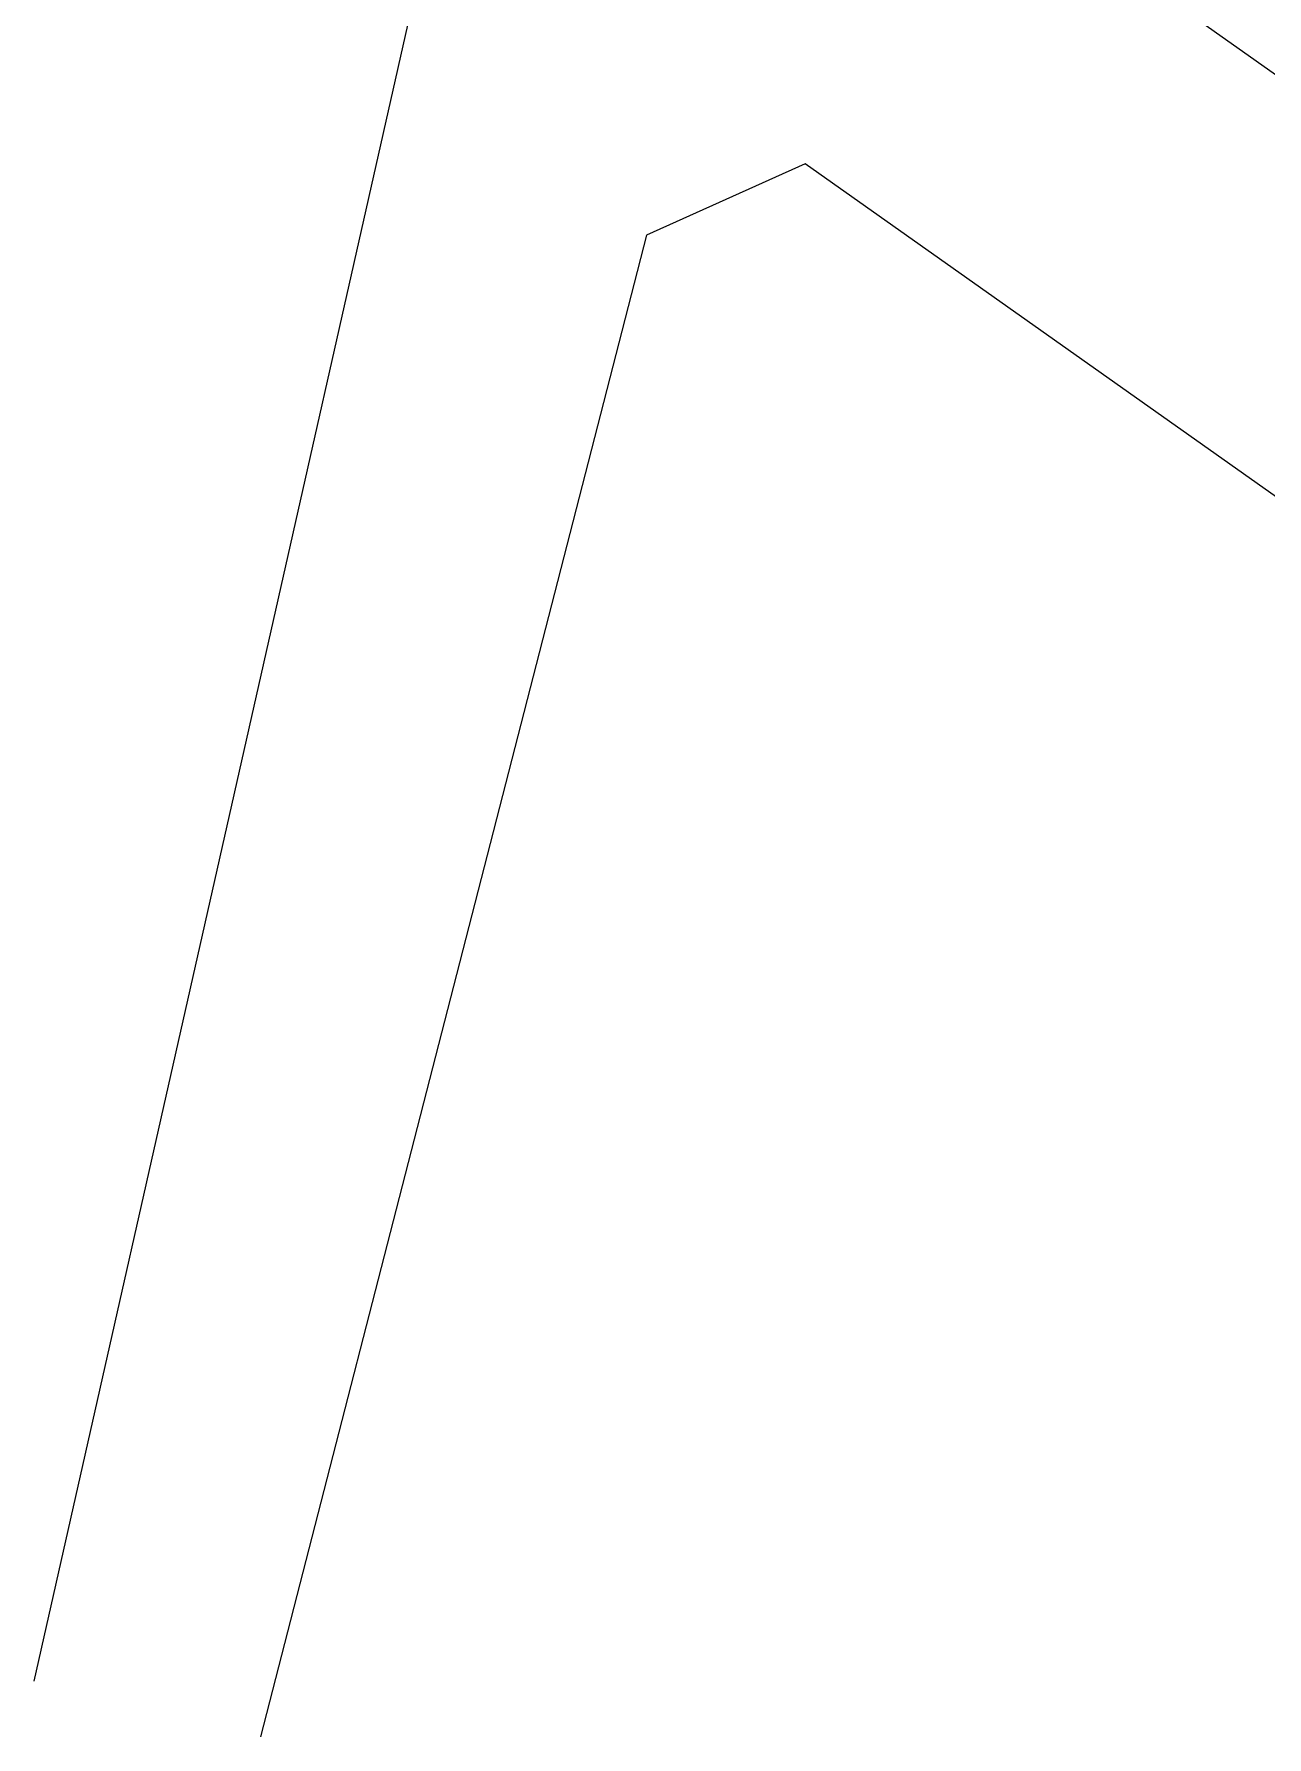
# Model space of a CAD drawing. Header units: metres. Extents: x -45 to 1930, y -347 to 488.
# Drawn here: x -44.97 to -20.99, y -70.08 to -36.98 of the extents above; entities that cross this region are included whole.
import ezdxf

# ---------------------------------------------------------------- set-up
doc = ezdxf.new("R2010")
doc.units = ezdxf.units.M

msp = doc.modelspace()

# ---------------------------------------------------------------- linework, layer by layer
at = {"linetype": 'Continuous', "lineweight": 0}
for p, q in [((-29.879885, -31.355101), (-16.45977, -40.849548)), ((-29.968548, -39.499905), (-33.05638, -40.887057)), ((-19.228211, -47.098232), (-29.968548, -39.499905)), ((-33.05638, -40.887057), (-36.810494, -55.484611)), ((-36.810494, -55.484611), (-40.564607, -70.082165))]:
    msp.add_line(p, q, dxfattribs=at)
at = {"linetype": 'Continuous', "lineweight": 0, "flags": 128}
msp.add_lwpolyline([(-44.966599, -68.997242), (-37.455077, -35.733045), (-36.474297, -12.276539), (-37.534077, 8.332181)], dxfattribs=at)

doc.saveas('drawing.dxf')
